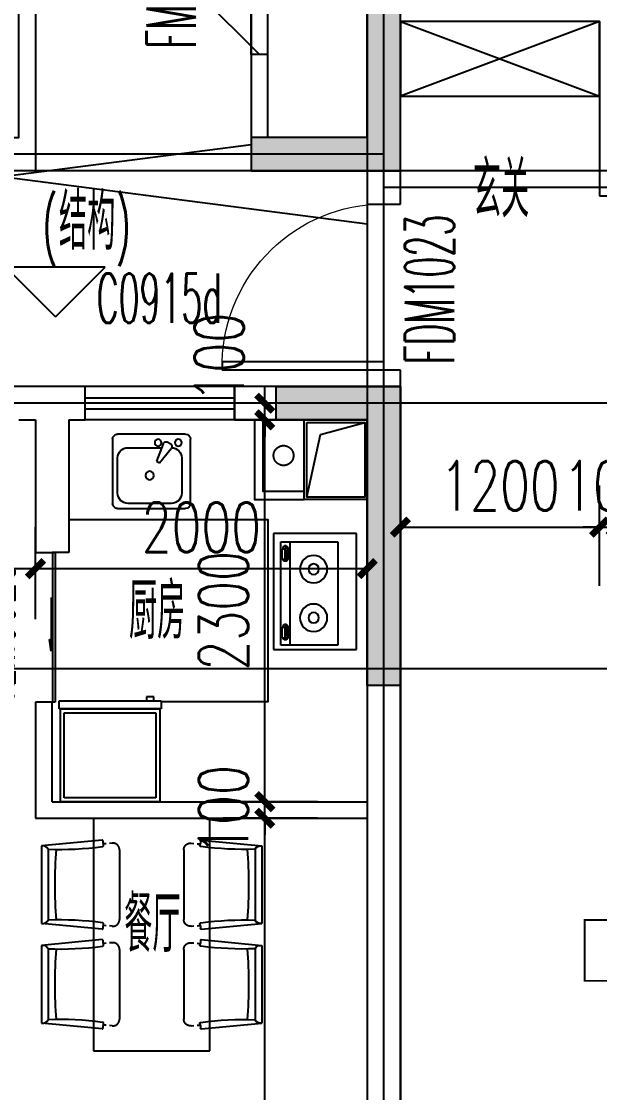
# Model space of a CAD drawing. Extents: x -129588 to 17450, y 1144 to 109436.
# Drawn here: x -5499 to -2014, y 78346 to 84798 of the extents above; entities that cross this region are included whole.
import ezdxf

# ---------------------------------------------------------------- set-up
doc = ezdxf.new("R2010")
doc.units = 0
doc.header["$LTSCALE"] = 1000
doc.header["$MEASUREMENT"] = 0
doc.linetypes.add('DASH', pattern=[0.35, 0.25, -0.1])
doc.linetypes.add('PS', pattern=[3200, 1500, -200, 1500])
for name, color, linetype, plot in [('A-area(算全面积)', 21, 'Continuous', False), ('A-area(算半面积)', 23, 'Continuous', False), ('A-FUR', 8, 'Continuous', False)]:
    doc.layers.add(name, color=color, linetype=linetype, plot=plot)
for name, color, linetype in [('A-Lvtry', 5, 'Continuous'), ('A-洞口', 105, 'Continuous'), ('A-烟气道', 105, 'Continuous'), ('A-第三道尺寸线', 105, 'Continuous'), ('AE-FLOR', 151, 'Continuous'), ('DIM_ELEV', 3, 'Continuous'), ('DIM_SYMB', 3, 'Continuous'), ('DOOR_FIRE', 4, 'Continuous'), ('DOOR_FIRE_TEXT', 7, 'Continuous'), ('DOTE', 16, 'Continuous'), ('LABEL_PM', 7, 'Continuous'), ('PS', 6, 'PS'), ('PUB_HATCH', 8, 'Continuous'), ('PUB_TEXT', 7, 'Continuous'), ('WALL', 2, 'Continuous'), ('WINDOW', 4, 'Continuous'), ('WINDOW_TEXT', 7, 'Continuous'), ('ys', 154, 'Continuous'), ('剪力墙', 6, 'Continuous'), ('商业', 2, 'Continuous'), ('户型标示', 7, 'Continuous')]:
    doc.layers.add(name, color=color, linetype=linetype)
doc.styles.add('_TCH_DIM', font='SIMPLEX.shx', dxfattribs={"width": 0.7, "bigfont": 'GBCBIG.shx'})
doc.styles.add('_TCH_DIM_T3', font='SIMPLEX.shx', dxfattribs={"width": 0.705882, "bigfont": 'GBCBIG.shx'})
doc.styles.add('_TCH_WINDOW', font='SIMPLEX.shx', dxfattribs={"width": 0.7, "height": 3.5, "bigfont": 'GBCBIG.shx'})
doc.styles.get("Standard").update_dxf_attribs({"font": 'gbenor.shx', "width": 0.7, "bigfont": 'gbcbig.shx'})
doc.dimstyles.new('_TCH_ARCH&&100', dxfattribs={"dimtxt": 297.5, "dimasz": 100, "dimexe": 250, "dimexo": 300, "dimgap": 100, "dimtad": 1, "dimdec": 0, "dimzin": 0, "dimdsep": 46, "dimtxsty": '_TCH_DIM_T3', "dimblk": 'ARCHTICK', "dimcen": 0.09, "dimclrt": 7, "dimazin": 2, "dimtfac": 1, "dimtdec": 0, "dimtix": 1, "dimtmove": 2, "dimatfit": 3, "dimfxl": 0, "dimtolj": 1, "dimtzin": 0, "dimarcsym": 0})

# ---------------------------------------------------------------- blocks, each defined once
blk = doc.blocks.new('zhouxianssceng0329')
at = {"layer": 'DOTE'}
for p, q in [((-3313.7, 132089.9), (-3313.7, 148798.2)), ((-3313.7, 143398.2), (-44988.6, 143398.2)), ((5501.3, 143298.2), (-44988.6, 143298.2)), ((5501.3, 143198.2), (-3313.7, 143198.2)), ((5501.3, 141898.2), (-10113.7, 141898.2)), ((5501.3, 140298.2), (-44988.6, 140298.2))]:
    blk.add_line(p, q, dxfattribs=at)
blk = doc.blocks.new('jgjlq030328')
at = {"layer": 'PUB_HATCH'}
for points in [[(-250435, 16811.9), (-249535, 16811.9), (-249535, 18011.9), (-249735, 18011.9), (-249735, 17011.9), (-250435, 17011.9)], [(-250285, 15511.9), (-249535, 15511.9), (-249535, 13711.9), (-249735, 13711.9), (-249735, 15311.9), (-250285, 15311.9)]]:
    blk.add_hatch(color=256, dxfattribs=at).paths.add_polyline_path(points)
at = {"layer": '剪力墙'}
for points in [[(-250435, 16811.9), (-249535, 16811.9), (-249535, 18011.9), (-249735, 18011.9), (-249735, 17011.9), (-250435, 17011.9)], [(-250285, 15511.9), (-249535, 15511.9), (-249535, 13711.9), (-249735, 13711.9), (-249735, 15311.9), (-250285, 15311.9)]]:
    blk.add_lwpolyline(points, close=True, dxfattribs=at)
blk = doc.blocks.new('BX1')
at = {"layer": 'A-Lvtry'}
for p, q in [((-560, 8), (-607.7, 8)), ((-607.7, 8), (-607.7, -608)), ((-560, -608), (-560, 8)), ((0, 0), (-560, 0)), ((0, -600), (0, 0)), ((-560, 0), (-560, -600)), ((-24, -24), (-536, -24)), ((-536, -24), (-536, -576)), ((-24, -576), (-24, -24)), ((-631.1, -564.3), (-631.1, -520)), ((-631.1, -520), (-607.7, -520)), ((-607.7, -564.3), (-631.1, -564.3)), ((-607.7, -520), (-607.7, -564.3)), ((-536, -576), (-24, -576)), ((-607.7, -608), (-560, -608)), ((-560, -600), (0, -600))]:
    blk.add_line(p, q, dxfattribs=at)
blk = doc.blocks.new('zt1')
at = {"layer": 'A-Lvtry', "linetype": 'Continuous'}
for p, q in [((-700, 0), (0, 0)), ((-700, -500), (-700, 0)), ((0, 0), (0, -500)), ((0, -500), (-700, -500))]:
    blk.add_line(p, q, dxfattribs=at)
at = {"layer": 'A-Lvtry'}
for p, q in [((-673.5, -113.1), (-673.5, -455.5)), ((-50.7, -113.1), (-673.5, -113.1)), ((-50.7, -455.5), (-50.7, -113.1)), ((-673.5, -399.8), (-50.7, -399.8)), ((-640.9, -422.1), (-640.8, -433.8)), ((-565.7, -431.5), (-630.4, -431.5)), ((-630.4, -431.5), (-630.4, -448.2)), ((-630.4, -448.2), (-565.7, -448.2)), ((-565.7, -448.2), (-565.7, -431.5)), ((-549.1, -423.2), (-549.1, -433.7)), ((-167.9, -422.1), (-167.8, -433.8)), ((-157.4, -431.5), (-157.4, -448.2)), ((-92.7, -431.5), (-157.4, -431.5)), ((-157.4, -448.2), (-92.7, -448.2)), ((-92.7, -448.2), (-92.7, -431.5)), ((-76.1, -423.2), (-76.1, -433.7)), ((-673.5, -455.5), (-50.7, -455.5))]:
    blk.add_line(p, q, dxfattribs=at)
for points in [[(-549.1, -423.2, 0.259034), (-551, -419.8, 0.076276), (-562.5, -414.9, 0.036515), (-576.1, -412.4, 0.026615), (-594.9, -411.4, 0.026615), (-613.8, -412.4, 0.036515), (-627.3, -414.9, 0.076276), (-638.9, -419.8, 0.259034), (-640.8, -423.2, 0.078462), (-640.6, -424.5, 0.056762)], [(-549.1, -433.7, 0.259034), (-551, -430.3, 0.076276), (-562.5, -425.4, 0.036515), (-576.1, -422.9, 0.026615), (-594.9, -421.9, 0.026615), (-613.8, -422.9, 0.036515), (-627.3, -425.4, 0.076276), (-638.9, -430.3, 0.259034), (-640.8, -433.7, 0.259034), (-638.9, -437.2, 0.056762), (-630.4, -441.2, 0.036515)], [(-565.7, -442.9, 0.008736), (-562.5, -442.1, 0.076276), (-551, -437.2, 0.259034), (-549.1, -433.7, 0.259034)], [(-76.1, -423.2, 0.259034), (-78, -419.8, 0.076276), (-89.5, -414.9, 0.036515), (-103.1, -412.4, 0.026615), (-121.9, -411.4, 0.026615), (-140.8, -412.4, 0.036515), (-154.3, -414.9, 0.076276), (-165.9, -419.8, 0.259034), (-167.8, -423.2, 0.078462), (-167.6, -424.5, 0.056762)], [(-76.1, -433.7, 0.259034), (-78, -430.3, 0.076276), (-89.5, -425.4, 0.036515), (-103.1, -422.9, 0.026615), (-121.9, -421.9, 0.026615), (-140.8, -422.9, 0.036515), (-154.3, -425.4, 0.076276), (-165.9, -430.3, 0.259034), (-167.8, -433.7, 0.259034), (-165.9, -437.2, 0.056762), (-157.4, -441.2, 0.036515)], [(-92.7, -442.9, 0.008736), (-89.5, -442.1, 0.076276), (-78, -437.2, 0.259034), (-76.1, -433.7, 0.259034)]]:
    blk.add_lwpolyline(points, format="xyb", dxfattribs=at)
at = {"layer": 'A-Lvtry', "linetype": 'Continuous'}
for centre, radius in [((-508.4, -258.5), 82.5), ((-215.8, -258.5), 82.5), ((-508.4, -258.5), 31.6), ((-215.8, -258.5), 31.6)]:
    blk.add_circle(centre, radius, dxfattribs=at)
at = {"layer": 'A-Lvtry', "width": 0.8, "flags": 9}
for tag in ['YSIZE', 'XSIZE']:
    blk.add_attdef(tag, (-350, 0), '', height=0.5, dxfattribs=at)
blk = doc.blocks.new('t4')
at = {"layer": 'A-Lvtry'}
for p, q in [((3876545.3, 2552259.6), (3876931.4, 2552259.6)), ((3876514.8, 2551819.5), (3876514.8, 2552229.1)), ((3876819.6, 2552205.6), (3876606.3, 2552205.6)), ((3876961.9, 2552229.1), (3876961.9, 2551819.5)), ((3876545.3, 2552144.6), (3876545.3, 2551880.5)), ((3876790.3, 2552072.2), (3876875.1, 2552142)), ((3876913.8, 2552122.3), (3876905.6, 2552136.5)), ((3876800.4, 2552054.6), (3876790.3, 2552072.2)), ((3876903.3, 2552093.1), (3876800.4, 2552054.6)), ((3876880.6, 2551880.5), (3876880.6, 2552084.6)), ((3876606.3, 2551819.5), (3876819.6, 2551819.5)), ((3876931.4, 2551789), (3876545.3, 2551789))]:
    blk.add_line(p, q, dxfattribs=at)
for centre, major_axis, start_param, end_param in [((3876545.3, 2552229.1), (-21.6, 21.6), -0.785398, 0.785398), ((3876931.4, 2552229.1), (-21.6, 21.6), 3.926991, 5.497787), ((3876606.3, 2552144.6), (-43.1, 43.1), -0.785398, 0.785398), ((3876819.6, 2552144.6), (43.1, 43.1), 5.497787, 7.068583), ((3876911.1, 2552185.3), (-14.4, 14.4), 4.712389, 10.995574), ((3876888, 2552126.3), (14.4, 14.4), 6.021386, 7.757331), ((3876896.2, 2552112.2), (-14.4, 14.4), 2.714645, 4.45059), ((3876911.1, 2552063.4), (14.4, 14.4), 6.283185283893945, 12.56637059107353), ((3876713, 2552012.6), (18, 18), 6.283185283897186, 12.56637059107677), ((3876606.3, 2551880.5), (-43.1, 43.1), 0.785398, 2.356194), ((3876819.6, 2551880.5), (-43.1, 43.1), 2.356194, 3.926991), ((3876545.3, 2551819.5), (21.6, 21.6), 2.356194, 3.926991), ((3876931.4, 2551819.5), (-21.6, 21.6), 2.356194, 3.926991)]:
    blk.add_ellipse(centre, major_axis=major_axis, ratio=1, start_param=start_param, end_param=end_param, dxfattribs=at)
blk = doc.blocks.new('chair4')
at = {"ltscale": 20}
for p, q in [((-364.8, 269), (0, 234.3)), ((-388.8, 247), (-371.7, 245.5)), ((-40, 213.8), (-40, -213.8)), ((0, 234.3), (0, -234.3)), ((-388.8, -247), (-371.7, -245.5)), ((-364.8, -269), (0, -234.3))]:
    blk.add_line(p, q, dxfattribs=at)
at = {"linetype": 'DASH', "ltscale": 200}
for p, q in [((-470, 210.5), (-470, -210.5)), ((-426.4, 250.4), (-410.4, 248.9)), ((-426.4, -250.4), (-410.4, -248.9))]:
    blk.add_line(p, q, dxfattribs=at)
at = {"ltscale": 20, "extrusion": (0, 0, -1)}
for centre, major_axis, ratio, start_param, end_param in [((-440.3, 264.1), (50.3, 50.3), 1, 0.774487, 1.131895), ((-365.2, 265), (2.83, 2.83), 1, 3.91608, 5.586837), ((-365.9, 237.3), (5.66, -5.66), 1, 0.914477, 2.702691), ((-124.5, 1886.5), (-1792.2, 85), 0.932857, 4.621064, 4.803714), ((-2032.8, -2.5), (-3, 2384.1), 0.819086, 1.481782, 1.659811), ((-6.5, 197.7), (26.3, 26.3), 1, 4.375488, 5.671939), ((-365.9, -237.3), (5.66, 5.66), 1, 3.580494, 5.368708), ((-440.3, -264.1), (50.3, -50.3), 1, -1.131895, -0.774487), ((-124.5, -1886.5), (1792.2, 85), 0.932857, 4.621064, 4.803714), ((-6.5, -197.7), (26.3, 26.3), 1, 2.182042, 3.478494), ((-365.2, -265), (2.83, -2.83), 1, 0.696349, 2.367105)]:
    blk.add_ellipse(centre, major_axis=major_axis, ratio=ratio, start_param=start_param, end_param=end_param, dxfattribs=at)
at = {"linetype": 'DASH', "ltscale": 200, "extrusion": (0, 0, -1)}
for centre, start_param, end_param in [((-430, 210.5), 3.926991, 5.586837), ((-430, -210.5), 2.267145, 3.926991)]:
    blk.add_ellipse(centre, major_axis=(28.3, 28.3), ratio=1, start_param=start_param, end_param=end_param, dxfattribs=at)
blk = doc.blocks.new('canzhuo01')
for p, q in [((38356.8, 175032.9), (36956.8, 175032.9)), ((38356.8, 174332.9), (38356.8, 175032.9)), ((36956.8, 174332.9), (38356.8, 174332.9))]:
    blk.add_line(p, q)
at = {"extrusion": (0, 0, -1), "xscale": -1, "zscale": -1, "rotation": 270}
for p in [(-37356.8, 175346.8), (-37956.8, 175346.8)]:
    blk.add_blockref('chair4', p, dxfattribs=at)
at = {"xscale": -1, "rotation": 90}
for p in [(37356.8, 174018.9), (37956.8, 174018.9)]:
    blk.add_blockref('chair4', p, dxfattribs=at)
blk = doc.blocks.new('$DorLib2D$00000129')
at = {"color": 0, "linetype": 'Continuous'}
for p, q in [((-0.5, 0.545), (-0.5, 0.6866)), ((-0.5, 0.6866), (0.5, 0.6866)), ((0.5, 0.6866), (0.5, 0.545)), ((0.5, 0.545), (-0.5, 0.545)), ((-0.5, 0.5), (-0.5, 0.545)), ((0.5, 0.5), (0.5, 0.545)), ((-0.2, 0.4375), (0.1584, 0.4375)), ((0.1584, 0.4375), (0.0804, 0.3408)), ((0.0804, 0.3408), (0.0804, 0.4375))]:
    blk.add_line(p, q, dxfattribs=at)
blk = doc.blocks.new('$TCHSYS$WIN2D')
for p, q in [((-0.5, 0.5), (0.5, 0.5)), ((-0.5, 0.5), (-0.5, -0.5)), ((0.5, 0.5), (0.5, -0.5)), ((0.5, 0.1667), (-0.5, 0.1667)), ((0.5, -0.1667), (-0.5, -0.1667)), ((-0.5, -0.5), (0.5, -0.5))]:
    blk.add_line(p, q)
blk = doc.blocks.new('_ArchTick')
at = {"color": 0, "linetype": 'ByBlock', "const_width": 0.4}
blk.add_lwpolyline([(-0.5, -0.5), (0.5, 0.5)], dxfattribs=at)
blk = doc.blocks.new('*D1051')
at = {"layer": 'A-第三道尺寸线', "color": 0, "lineweight": -2, "transparency": 16777216}
for p, q in [((23013.2, 167934.8), (23013.2, 168034.8)), ((23331.5, 167934.8), (22763.2, 167934.8)), ((23013.2, 167834.8), (23013.2, 167934.8)), ((23331.5, 167834.8), (22763.2, 167834.8)), ((23013.2, 167834.8), (23013.2, 167734.8))]:
    blk.add_line(p, q, dxfattribs=at)
at = {"layer": 'Defpoints', "color": 0, "transparency": 16777216}
for p in [(23013.2, 167934.8), (23631.5, 167934.8), (23631.5, 167834.8)]:
    blk.add_point(p, dxfattribs=at)
at = {"layer": 'A-第三道尺寸线', "color": 0, "lineweight": -2, "transparency": 16777216, "xscale": 100, "yscale": 100, "zscale": 100}
for p, rotation in [((23013.2, 167934.8), 270), ((23013.2, 167834.8), 90)]:
    blk.add_blockref('_ArchTick', p, dxfattribs=dict(at, rotation=rotation))
at = {"layer": 'A-第三道尺寸线', "color": 7, "transparency": 16777216, "insert": (22738.2, 168209.8), "char_height": 297.5, "attachment_point": 5, "rotation": 90, "style": '_TCH_DIM_T3'}
blk.add_mtext('\\A1;100', dxfattribs=at)
blk = doc.blocks.new('*D1052')
at = {"layer": 'A-第三道尺寸线', "color": 0, "lineweight": -2, "transparency": 16777216}
for p, q in [((23331.5, 167834.8), (22763.2, 167834.8)), ((23013.2, 165534.8), (23013.2, 167834.8)), ((23331.5, 165534.8), (22763.2, 165534.8))]:
    blk.add_line(p, q, dxfattribs=at)
at = {"layer": 'Defpoints', "color": 0, "transparency": 16777216}
for p in [(23013.2, 167834.8), (23631.5, 167834.8), (23631.5, 165534.8)]:
    blk.add_point(p, dxfattribs=at)
at = {"layer": 'A-第三道尺寸线', "color": 0, "lineweight": -2, "transparency": 16777216, "xscale": 100, "yscale": 100, "zscale": 100}
for p, rotation in [((23013.2, 167834.8), 90), ((23013.2, 165534.8), 270)]:
    blk.add_blockref('_ArchTick', p, dxfattribs=dict(at, rotation=rotation))
at = {"layer": 'A-第三道尺寸线', "color": 7, "transparency": 16777216, "insert": (22764.5, 166684.8), "char_height": 297.5, "attachment_point": 5, "rotation": 90, "style": '_TCH_DIM_T3'}
blk.add_mtext('\\A1;2300', dxfattribs=at)
blk = doc.blocks.new('*D1053')
at = {"layer": 'A-第三道尺寸线', "color": 0, "lineweight": -2, "transparency": 16777216}
for p, q in [((23013.2, 165534.8), (23013.2, 165634.8)), ((23331.5, 165534.8), (22763.2, 165534.8)), ((23013.2, 165434.8), (23013.2, 165534.8)), ((23331.5, 165434.8), (22763.2, 165434.8)), ((23013.2, 165434.8), (23013.2, 165334.8))]:
    blk.add_line(p, q, dxfattribs=at)
at = {"layer": 'Defpoints', "color": 0, "transparency": 16777216}
for p in [(23013.2, 165534.8), (23631.5, 165534.8), (23631.5, 165434.8)]:
    blk.add_point(p, dxfattribs=at)
at = {"layer": 'A-第三道尺寸线', "color": 0, "lineweight": -2, "transparency": 16777216, "xscale": 100, "yscale": 100, "zscale": 100}
for p, rotation in [((23013.2, 165534.8), 270), ((23013.2, 165434.8), 90)]:
    blk.add_blockref('_ArchTick', p, dxfattribs=dict(at, rotation=rotation))
at = {"layer": 'A-第三道尺寸线', "color": 7, "transparency": 16777216, "insert": (22764.5, 165484.8), "char_height": 297.5, "attachment_point": 5, "rotation": 90, "style": '_TCH_DIM_T3'}
blk.add_mtext('\\A1;100', dxfattribs=at)
blk = doc.blocks.new('*D1054')
at = {"layer": 'A-第三道尺寸线', "color": 0, "lineweight": -2, "transparency": 16777216}
for p, q in [((23331.5, 165434.8), (22763.2, 165434.8)), ((23013.2, 160734.8), (23013.2, 165434.8)), ((23331.5, 160734.8), (22763.2, 160734.8))]:
    blk.add_line(p, q, dxfattribs=at)
at = {"layer": 'Defpoints', "color": 0, "transparency": 16777216}
for p in [(23013.2, 165434.8), (23631.5, 165434.8), (23631.5, 160734.8)]:
    blk.add_point(p, dxfattribs=at)
at = {"layer": 'A-第三道尺寸线', "color": 0, "lineweight": -2, "transparency": 16777216, "xscale": 100, "yscale": 100, "zscale": 100}
for p, rotation in [((23013.2, 165434.8), 90), ((23013.2, 160734.8), 270)]:
    blk.add_blockref('_ArchTick', p, dxfattribs=dict(at, rotation=rotation))
at = {"layer": 'A-第三道尺寸线', "color": 7, "transparency": 16777216, "insert": (22764.5, 163084.8), "char_height": 297.5, "attachment_point": 5, "rotation": 90, "style": '_TCH_DIM_T3'}
blk.add_mtext('\\A1;4700', dxfattribs=at)
blk = doc.blocks.new('*D1060')
at = {"layer": 'A-第三道尺寸线', "color": 0, "lineweight": -2, "transparency": 16777216}
for p, q in [((20431.5, 166634.8), (20431.5, 167188.6)), ((21631.5, 166634.8), (21631.5, 167188.6)), ((20431.5, 166938.6), (21631.5, 166938.6))]:
    blk.add_line(p, q, dxfattribs=at)
at = {"layer": 'Defpoints', "color": 0, "transparency": 16777216}
for p in [(21631.5, 166938.6), (20431.5, 166334.8), (21631.5, 166334.8)]:
    blk.add_point(p, dxfattribs=at)
at = {"layer": 'A-第三道尺寸线', "color": 0, "lineweight": -2, "transparency": 16777216, "xscale": 100, "yscale": 100, "zscale": 100, "rotation": 180}
blk.add_blockref('_ArchTick', (20431.5, 166938.6), dxfattribs=at)
at = {"layer": 'A-第三道尺寸线', "color": 0, "lineweight": -2, "transparency": 16777216, "xscale": 100, "yscale": 100, "zscale": 100}
blk.add_blockref('_ArchTick', (21631.5, 166938.6), dxfattribs=at)
at = {"layer": 'A-第三道尺寸线', "color": 7, "transparency": 16777216, "insert": (21031.5, 167187.3), "char_height": 297.5, "attachment_point": 5, "style": '_TCH_DIM_T3'}
blk.add_mtext('\\A1;1200', dxfattribs=at)
blk = doc.blocks.new('*D1061')
at = {"layer": 'A-第三道尺寸线', "color": 0, "lineweight": -2, "transparency": 16777216}
for p, q in [((21631.5, 166634.8), (21631.5, 167188.6)), ((23631.5, 166634.8), (23631.5, 167188.6)), ((21631.5, 166938.6), (23631.5, 166938.6))]:
    blk.add_line(p, q, dxfattribs=at)
at = {"layer": 'Defpoints', "color": 0, "transparency": 16777216}
for p in [(23631.5, 166938.6), (21631.5, 166334.8), (23631.5, 166334.8)]:
    blk.add_point(p, dxfattribs=at)
at = {"layer": 'A-第三道尺寸线', "color": 0, "lineweight": -2, "transparency": 16777216, "xscale": 100, "yscale": 100, "zscale": 100, "rotation": 180}
blk.add_blockref('_ArchTick', (21631.5, 166938.6), dxfattribs=at)
at = {"layer": 'A-第三道尺寸线', "color": 0, "lineweight": -2, "transparency": 16777216, "xscale": 100, "yscale": 100, "zscale": 100}
blk.add_blockref('_ArchTick', (23631.5, 166938.6), dxfattribs=at)
at = {"layer": 'A-第三道尺寸线', "color": 7, "transparency": 16777216, "insert": (22631.5, 167187.3), "char_height": 297.5, "attachment_point": 5, "style": '_TCH_DIM_T3'}
blk.add_mtext('\\A1;2000', dxfattribs=at)
blk = doc.blocks.new('$DorLib2D$00000001')
for p, q in [((0.45, 0.975), (0.5, 0.975)), ((0.45, 0), (0.45, 0.975)), ((0.5, 0), (0.5, 0.975)), ((0.5, 0), (0.45, 0))]:
    blk.add_line(p, q)
at = {"lineweight": 13}
blk.add_arc((0.475, 0), 0.975, 91.46928, 180, dxfattribs=at)
blk = doc.blocks.new('*D1077')
at = {"layer": 'A-第三道尺寸线', "color": 0, "lineweight": -2, "transparency": 16777216}
for p, q in [((88762, 166834.8), (88762, 167438.6)), ((88862, 166834.8), (88862, 167438.6)), ((88762, 167188.6), (88662, 167188.6)), ((88762, 167188.6), (88862, 167188.6)), ((88862, 167188.6), (88962, 167188.6))]:
    blk.add_line(p, q, dxfattribs=at)
at = {"layer": 'Defpoints', "color": 0, "transparency": 16777216}
for p in [(88862, 167188.6), (88762, 166534.8), (88862, 166534.8)]:
    blk.add_point(p, dxfattribs=at)
at = {"layer": 'A-第三道尺寸线', "color": 0, "lineweight": -2, "transparency": 16777216, "xscale": 100, "yscale": 100, "zscale": 100}
blk.add_blockref('_ArchTick', (88762, 167188.6), dxfattribs=at)
at = {"layer": 'A-第三道尺寸线', "color": 0, "lineweight": -2, "transparency": 16777216, "xscale": 100, "yscale": 100, "zscale": 100, "rotation": 180}
blk.add_blockref('_ArchTick', (88862, 167188.6), dxfattribs=at)
at = {"layer": 'A-第三道尺寸线', "color": 7, "transparency": 16777216, "insert": (88812, 167437.3), "char_height": 297.5, "attachment_point": 5, "style": '_TCH_DIM_T3'}
blk.add_mtext('\\A1;100', dxfattribs=at)
blk = doc.blocks.new('*D1078')
at = {"layer": 'A-第三道尺寸线', "color": 0, "lineweight": -2, "transparency": 16777216}
for p, q in [((87562, 166834.8), (87562, 167438.6)), ((88762, 166834.8), (88762, 167438.6)), ((87562, 167188.6), (88762, 167188.6))]:
    blk.add_line(p, q, dxfattribs=at)
at = {"layer": 'Defpoints', "color": 0, "transparency": 16777216}
for p in [(88762, 167188.6), (87562, 166534.8), (88762, 166534.8)]:
    blk.add_point(p, dxfattribs=at)
at = {"layer": 'A-第三道尺寸线', "color": 0, "lineweight": -2, "transparency": 16777216, "xscale": 100, "yscale": 100, "zscale": 100, "rotation": 180}
blk.add_blockref('_ArchTick', (87562, 167188.6), dxfattribs=at)
at = {"layer": 'A-第三道尺寸线', "color": 0, "lineweight": -2, "transparency": 16777216, "xscale": 100, "yscale": 100, "zscale": 100}
blk.add_blockref('_ArchTick', (88762, 167188.6), dxfattribs=at)
at = {"layer": 'A-第三道尺寸线', "color": 7, "transparency": 16777216, "insert": (88162, 167437.3), "char_height": 297.5, "attachment_point": 5, "style": '_TCH_DIM_T3'}
blk.add_mtext('\\A1;1200', dxfattribs=at)
blk = doc.blocks.new('$DorLib2D$00000116')
at = {"color": 0}
for p, q in [((-0.5, 0), (-0.1464, 0.3536)), ((0.5, 0), (0.1464, 0.3536))]:
    blk.add_line(p, q, dxfattribs=at)
for centre, start, end in [((-0.5, 0), 0, 45), ((0.5, 0), 135, 180)]:
    blk.add_arc(centre, 0.5, start, end, dxfattribs=at)
blk = doc.blocks.new('qiangruodianshuiyou')
at = {"layer": 'A-洞口'}
for points in [[(-5430.3, 173334.8), (-5430.3, 173034.8), (-6030.3, 173034.8), (-6030.3, 173334.8)], [(-5430.3, 172934.8), (-5680.3, 172934.8), (-5680.3, 172684.8), (-5430.3, 172684.8)]]:
    blk.add_lwpolyline(points, close=True, dxfattribs=at)
for points in [[(-6030.3, 173034.8), (-5968.3, 173279.3), (-5430.3, 173334.8)], [(-5680.3, 172684.8), (-5625.9, 172882.1), (-5430.3, 172934.8)]]:
    blk.add_lwpolyline(points, dxfattribs=at)
at = {"layer": 'DOOR_FIRE'}
for p, q in [((-6130.3, 171734.8), (-6130.3, 173234.8)), ((-6030.3, 171734.8), (-6030.3, 173234.8)), ((-6130.3, 170034.8), (-6130.3, 171034.8)), ((-6030.3, 170034.8), (-6030.3, 171034.8))]:
    blk.add_line(p, q, dxfattribs=at)
at = {"layer": 'WALL'}
for p, q in [((-5230.3, 173534.8), (-6130.3, 173534.8)), ((-6130.3, 173534.8), (-6130.3, 173234.8)), ((-5230.3, 171634.8), (-5230.3, 173534.8)), ((-5430.3, 173334.8), (-6030.3, 173334.8)), ((-6030.3, 173234.8), (-6030.3, 173334.8)), ((-5430.3, 171634.8), (-5430.3, 173334.8)), ((-6130.3, 173234.8), (-6030.3, 173234.8)), ((-6030.3, 171734.8), (-6130.3, 171734.8)), ((-6130.3, 171734.8), (-6130.3, 171634.8)), ((-6030.3, 171634.8), (-6030.3, 171734.8)), ((-6130.3, 171634.8), (-6130.3, 171034.8)), ((-5430.3, 171634.8), (-6030.3, 171634.8)), ((-5230.3, 169334.8), (-5230.3, 171634.8)), ((-5430.3, 171534.8), (-6030.3, 171534.8)), ((-6030.3, 171034.8), (-6030.3, 171534.8)), ((-5430.3, 169534.8), (-5430.3, 171534.8)), ((-6130.3, 171034.8), (-6030.3, 171034.8)), ((-6030.3, 170034.8), (-6130.3, 170034.8)), ((-6130.3, 170034.8), (-6130.3, 169334.8)), ((-6030.3, 169534.8), (-6030.3, 170034.8)), ((-5430.3, 169534.8), (-6030.3, 169534.8)), ((-5230.3, 169334.8), (-6130.3, 169334.8))]:
    blk.add_line(p, q, dxfattribs=at)
at = {"layer": 'DOOR_FIRE', "zscale": 100}
for p, xscale, yscale, rotation in [((-6080.3, 172484.8), 1500, 1500, 90), ((-6080.3, 170534.8), 1000, 1000, 90.00000000000004)]:
    blk.add_blockref('$DorLib2D$00000116', p, dxfattribs=dict(at, xscale=xscale, yscale=yscale, rotation=rotation))
at = {"layer": 'DOOR_FIRE_TEXT', "style": '_TCH_WINDOW'}
for s, height, width, p in [('1518', 297.5, 0.494118, (-6463.1, 172486.8)), ('丙', 337.6, 0.7, (-6463.1, 172314.8)), ('FM', 297.5, 0.494118, (-6463.1, 172020.8)), ('1018', 297.5, 0.494118, (-6463.1, 170536.8)), ('丙', 337.6, 0.7, (-6463.1, 170364.8)), ('FM', 297.5, 0.494118, (-6463.1, 170070.8))]:
    blk.add_text(s, height=height, rotation=90, dxfattribs=dict(at, width=width)).set_placement(p)
at = {"layer": 'PUB_TEXT', "width": 0.7}
for s, height, p in [('强电井', 337.59, (-5997.8, 172324.6)), ('水', 337.6, (-5827.7, 170370.1))]:
    blk.add_text(s, height=height, dxfattribs=at).set_placement(p)
blk = doc.blocks.new('3-122')
at = {"layer": 'AE-FLOR'}
blk.add_lwpolyline([(-139372, 87998.2), (-127172, 87998.2), (-127172, 83898.2), (-131772, 83898.2)], dxfattribs=at)
at = {"layer": 'DIM_ELEV'}
for p, q in [((-126751.8, 83318.4), (-127905.1, 83318.4)), ((-127051.8, 83018.4), (-127351.8, 83318.4)), ((-127051.8, 83018.4), (-126751.8, 83318.4))]:
    blk.add_line(p, q, dxfattribs=at)
at = {"layer": 'PUB_TEXT', "style": '_TCH_DIM'}
for s, height, width, p in [('(', 297.5, 0.494118, (-127128.9, 83423.4)), ('结构', 337.59, 0.7, (-127030.9, 83423.4)), (')', 297.5, 0.494118, (-126686.8, 83423.4))]:
    blk.add_text(s, height=height, dxfattribs=dict(at, width=width)).set_placement(p)
blk = doc.blocks.new('A4huhuxing')
at = {"layer": 'A-Lvtry'}
blk.add_lwpolyline([(21831.5, 167234.8), (23031.5, 167234.8), (23031.5, 166135.3), (22389.1, 166135.3)], dxfattribs=at)
at = {"layer": 'A-烟气道'}
for points in [[(23251.5, 167834.8), (23631.5, 167834.8), (23631.5, 167354.8), (23251.5, 167354.8)], [(23266.5, 167819.8), (23616.5, 167819.8), (23616.5, 167369.8), (23266.5, 167369.8)]]:
    blk.add_lwpolyline(points, close=True, dxfattribs=at)
blk.add_lwpolyline([(23266.5, 167369.8), (23348.9, 167745.9), (23616.5, 167819.8)], dxfattribs=at)
at = {"layer": 'PS', "ltscale": 0.5}
blk.add_circle((23126.5, 167619.8), 60, dxfattribs=at)
at = {"layer": 'WALL'}
for p, q in [((21731.5, 168034.8), (21531.5, 168034.8)), ((21931.5, 168034.8), (21731.5, 168034.8)), ((21931.5, 167834.8), (21931.5, 168034.8)), ((23831.5, 168034.8), (22831.5, 168034.8)), ((22831.5, 168034.8), (22831.5, 167834.8)), ((23831.5, 168034.8), (23831.5, 165434.8)), ((21531.5, 167834.8), (21631.5, 167834.8)), ((21631.5, 167834.8), (21631.5, 167034.8)), ((21831.5, 167834.8), (21831.5, 167034.8)), ((21831.5, 167834.8), (21931.5, 167834.8)), ((22831.5, 167834.8), (23631.5, 167834.8)), ((23631.5, 167834.8), (23631.5, 165534.8)), ((21631.5, 167034.8), (21731.5, 167034.8)), ((21831.5, 167034.8), (21731.5, 167034.8)), ((21731.5, 166134.8), (21631.5, 166134.8)), ((21631.5, 166134.8), (21631.5, 165434.8)), ((21731.5, 165534.8), (21731.5, 166134.8)), ((21731.5, 165534.8), (23631.5, 165534.8)), ((21631.5, 165434.8), (23631.5, 165434.8)), ((23631.5, 165434.8), (23631.5, 160734.8)), ((23831.5, 165434.8), (23831.5, 160634.8))]:
    blk.add_line(p, q, dxfattribs=at)
for points in [[(22951.5, 167834.8), (22951.5, 167354.8), (23251.5, 167354.8)], [(23001.5, 167834.8), (23001.5, 167404.8), (23251.5, 167404.8)]]:
    blk.add_lwpolyline(points, dxfattribs=at)
at = {"layer": 'A-FUR', "rotation": 270}
blk.add_blockref('canzhuo01', (-152351.3, 202391.6), dxfattribs=at)
at = {"layer": 'A-Lvtry', "extrusion": (1.08889e-08, 3.92285e-11, 1), "xscale": -1.000000000000009}
for name, p, rotation in [('zt1', (23566.4, 167151.1), 269.9999986659787), ('BX1', (21781.1, 165534.8), 90)]:
    blk.add_blockref(name, p, dxfattribs=dict(at, rotation=rotation))
at = {"layer": 'WINDOW'}
ref = blk.add_blockref('$TCHSYS$WIN2D', (22381.5, 167934.8), dxfattribs=dict(at, xscale=-900, yscale=-200, zscale=-900))
ref.add_attrib('A', 'C0915d', (22000, 168418.8), dxfattribs={"layer": 'WINDOW_TEXT', "height": 297.5, "style": '_TCH_WINDOW', "width": 0.494118})
ref = blk.add_blockref('$DorLib2D$00000129', (21681.5, 166584.8), dxfattribs=dict(at, xscale=900, yscale=100, zscale=900, rotation=270))
ref.add_attrib('A', 'TLM0923', (21505.3, 166119.3), dxfattribs={"layer": 'WINDOW_TEXT', "height": 297.5, "rotation": 90, "style": '_TCH_WINDOW', "width": 0.494118})
at = {"layer": '商业', "xscale": -1, "rotation": 270}
blk.add_blockref('t4', (-2529693, -3709213.6), dxfattribs=at)
at = {"layer": 'PUB_TEXT', "width": 0.7}
for s, p in [('厨房', (22194.7, 166514.6)), ('餐厅', (22165.9, 164628.5))]:
    blk.add_text(s, height=337.59, dxfattribs=at).set_placement(p)
at = {"layer": 'A-第三道尺寸线'}
dim = blk.add_linear_dim(base=(23013.2, 167934.8), p1=(23631.5, 167834.8), p2=(23631.5, 167934.8), angle=90, dimstyle='_TCH_ARCH&&100', dxfattribs=at)
dim.commit()
dim.dimension.update_dxf_attribs({"geometry": '*D1051', "text_midpoint": (22738.2, 168209.8), "dimtype": 161})
for p1, p2, distance, picture, middle in [((23631.5, 165534.8), (23631.5, 167834.8), 618.3, '*D1052', (22764.5, 166684.8)), ((20431.5, 166334.8), (21631.5, 166334.8), 603.8, '*D1060', (21031.5, 167187.3)), ((21631.5, 166334.8), (23631.5, 166334.8), 603.8, '*D1061', (22631.5, 167187.3)), ((23631.5, 165434.8), (23631.5, 165534.8), 618.3, '*D1053', (22764.5, 165484.8)), ((23631.5, 160734.8), (23631.5, 165434.8), 618.3, '*D1054', (22764.5, 163084.8))]:
    dim = blk.add_aligned_dim(p1=p1, p2=p2, distance=distance, dimstyle='_TCH_ARCH&&100', dxfattribs=at)
    dim.commit()
    dim.dimension.update_dxf_attribs({"geometry": picture, "text_midpoint": middle})
blk = doc.blocks.new('a5huxing0323')
at = {"layer": 'A-FUR'}
for p, q in [((88762, 170234.8), (87562, 169784.8)), ((87562, 170234.8), (88762, 169784.8))]:
    blk.add_line(p, q, dxfattribs=at)
blk.add_lwpolyline([(87562, 169784.8), (88762, 169784.8), (88762, 170234.8), (87562, 170234.8)], close=True, dxfattribs=at)
at = {"layer": 'WALL'}
for p, q in [((87362, 170434.8), (87362, 169134.8)), ((87562, 169134.8), (87562, 170234.8)), ((88762, 170234.8), (87562, 170234.8)), ((88762, 170234.8), (88762, 169184.8)), ((88762, 169184.8), (88862, 169184.8)), ((87362, 169134.8), (87562, 169134.8)), ((87562, 168134.8), (87362, 168134.8)), ((87362, 168134.8), (87362, 160634.8)), ((87562, 160734.8), (87562, 168134.8))]:
    blk.add_line(p, q, dxfattribs=at)
at = {"layer": 'WINDOW'}
blk.add_line((87362, 169134.8), (87362, 168134.8), dxfattribs=at)
at = {"layer": '户型标示', "color": 2, "const_width": 11.2}
blk.add_lwpolyline([(88671.8, 164821.9), (89349.4, 164821.9), (89349.4, 164455.5), (88671.8, 164455.5)], close=True, dxfattribs=at)
at = {"layer": 'WINDOW'}
ref = blk.add_blockref('$DorLib2D$00000001', (87462, 168634.8), dxfattribs=dict(at, xscale=1000, yscale=-1000, zscale=1000, rotation=270))
ref.add_attrib('A', 'FDM1023', (87885.8, 168169.3), dxfattribs={"layer": 'WINDOW_TEXT', "height": 297.5, "rotation": 90, "style": '_TCH_WINDOW', "width": 0.494118})
at = {"layer": 'PUB_TEXT', "width": 0.7}
blk.add_text('玄关', height=337.59, dxfattribs=at).set_placement((87998, 169054))
at = {"layer": 'A-第三道尺寸线'}
for p1, p2, picture, middle in [((87562, 166534.8), (88762, 166534.8), '*D1078', (88162, 167437.3)), ((88762, 166534.8), (88862, 166534.8), '*D1077', (88812, 167437.3))]:
    dim = blk.add_aligned_dim(p1=p1, p2=p2, distance=653.8, dimstyle='_TCH_ARCH&&100', dxfattribs=at)
    dim.commit()
    dim.dimension.update_dxf_attribs({"geometry": picture, "text_midpoint": middle})

msp = doc.modelspace()

# ---------------------------------------------------------------- linework, layer by layer
at = {"layer": 'DIM_SYMB'}
msp.add_lwpolyline([(-4927.2, 85445.2, 0, 0, 0), (-4927.2, 84950.2, 80, 0, 0), (-4927.2, 84650.2, 0, 0, 0)], format="xyseb", dxfattribs=at)

# ---------------------------------------------------------------- block references
msp.add_blockref('zhouxianssceng0329', (0, -59400))
at = {"layer": '剪力墙'}
msp.add_blockref('jgjlq030328', (246321.3, 67086.3), dxfattribs=at)

# ---------------------------------------------------------------- next in the draw order: block references
msp.add_blockref('A4huhuxing', (-27045.2, -85436.6))

# ---------------------------------------------------------------- next in the draw order: block references
msp.add_blockref('a5huxing0323', (-90775.7, -85436.6))
at = {"layer": 'LABEL_PM'}
msp.add_blockref('3-122', (121758.3, 0), dxfattribs=at)

# ---------------------------------------------------------------- next in the draw order: linework, layer by layer
at = {"layer": 'A-area(算全面积)'}
msp.add_lwpolyline([(-19713.7, 89698.2), (-8013.7, 89698.2), (-8013.7, 89298.2), (-4113.7, 89298.2), (-4113.7, 83898.2), (-3413.7, 83898.2), (-3413.7, 82598.2), (-10013.7, 82598.2), (-10013.7, 84098.2), (-15613.7, 84098.2)], dxfattribs=at)
at = {"layer": 'A-area(算半面积)'}
msp.add_lwpolyline([(-19713.7, 89698.2), (-8013.7, 89698.2), (-8013.7, 89298.2), (-4113.7, 89298.2), (-4113.7, 83898.2), (-3413.7, 83898.2), (-3413.7, 82598.2), (-10013.7, 82598.2), (-10013.7, 84098.2), (-5513.7, 84098.2), (-5513.7, 87898.2), (-17613.7, 87898.2)], dxfattribs=at)
at = {"layer": 'ys'}
for points in [[(-10013.7, 83298.2), (-4113.7, 84057)], [(-5635.6, 83865.1), (-3413.7, 83579.3)]]:
    msp.add_lwpolyline(points, dxfattribs=at)

# ---------------------------------------------------------------- next in the draw order: block references
msp.add_blockref('qiangruodianshuiyou', (2016.5, -85436.5))

doc.saveas('drawing.dxf')
